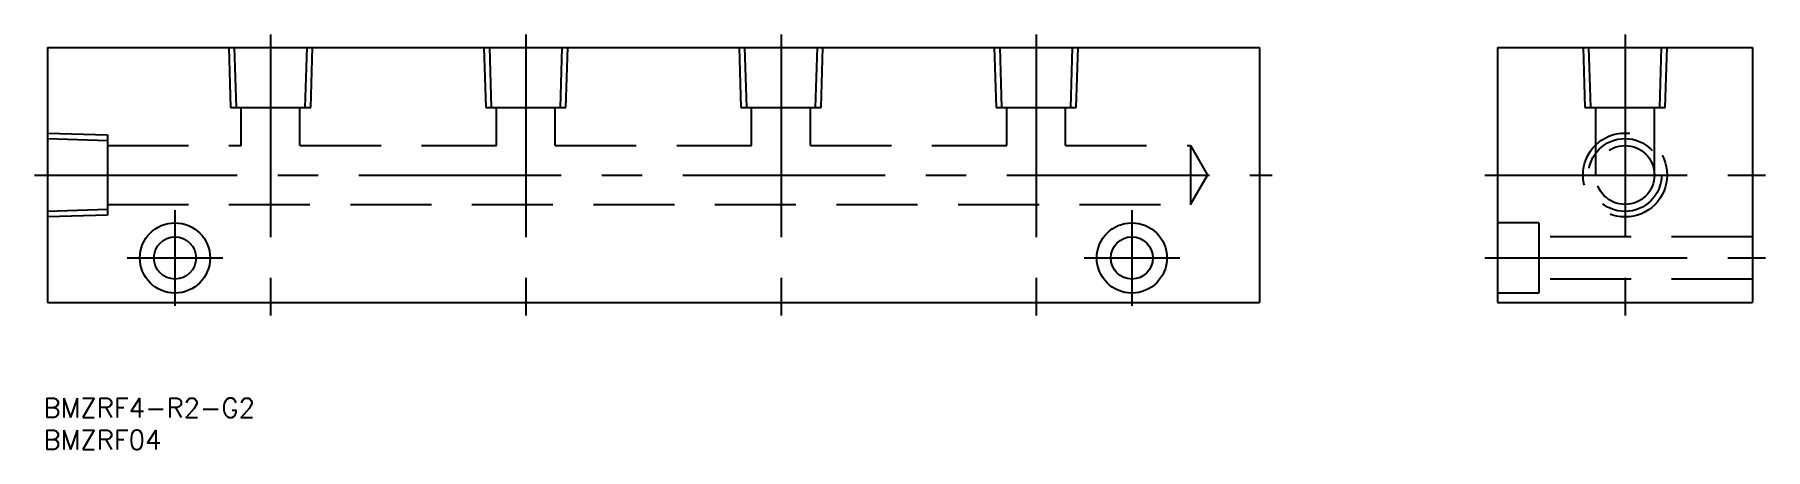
# Model space of a CAD drawing. Extents: x -2 to 269, y -23 to 42.
import ezdxf

# ---------------------------------------------------------------- set-up
doc = ezdxf.new("R2010")
doc.units = 0
doc.linetypes.add('CENTER', pattern=[50.8, 31.75, -6.35, 6.35, -6.35])
doc.linetypes.add('DASHED', pattern=[19.05, 12.7, -6.35])
doc.layers.get('0').update_dxf_attribs({"linetype": 'CONTINUOUS'})
doc.layers.add('CENTER', color=1, linetype='CONTINUOUS')
doc.styles.get("Standard").update_dxf_attribs({"font": 'txt.shx', "height": 3, "bigfont": 'bigfont.shx'})

# ---------------------------------------------------------------- blocks, each defined once
blk = doc.blocks.new('*U2')
at = {"color": 7, "linetype": 'CONTINUOUS'}
blk.add_text('BMZRF4-R2-G2', height=3, dxfattribs=at).set_placement((-0.625, -18))
blk = doc.blocks.new('*U3')
at = {"color": 7, "linetype": 'CONTINUOUS'}
blk.add_text('BMZRF04', height=3, dxfattribs=at).set_placement((-0.625, -23))

msp = doc.modelspace()

# ---------------------------------------------------------------- linework, layer by layer
at = {"color": 7, "linetype": 'CONTINUOUS'}
for p, q in [((0, 40), (190, 40)), ((0, 40), (0, 0)), ((190, 40), (190, 0)), ((227.31, 40), (227.31, 0)), ((227.31, 40), (267.31, 40)), ((267.31, 40), (267.31, 0)), ((0, 0), (190, 0)), ((227.31, 0), (267.31, 0))]:
    msp.add_line(p, q, dxfattribs=at)
at = {"color": 3, "linetype": 'DASHED'}
for p, q in [((28.42, 40), (28.72, 30.6)), ((29.28, 40), (29.57, 30.6)), ((40.43, 30.6), (40.72, 40)), ((41.28, 30.6), (41.58, 40)), ((68.42, 40), (68.72, 30.6)), ((69.28, 40), (69.57, 30.6)), ((80.43, 30.6), (80.72, 40)), ((81.28, 30.6), (81.58, 40)), ((108.42, 40), (108.72, 30.6)), ((109.28, 40), (109.57, 30.6)), ((120.43, 30.6), (120.72, 40)), ((121.28, 30.6), (121.58, 40)), ((148.42, 40), (148.72, 30.6)), ((149.28, 40), (149.57, 30.6)), ((160.43, 30.6), (160.72, 40)), ((161.28, 30.6), (161.58, 40)), ((240.73, 40), (241.02, 30.6)), ((241.58, 40), (241.88, 30.6)), ((252.74, 30.6), (253.03, 40)), ((253.59, 30.6), (253.89, 40)), ((28.72, 30.6), (41.28, 30.6)), ((30.4, 24.6), (30.4, 30.6)), ((39.6, 24.6), (39.6, 30.6)), ((68.72, 30.6), (81.28, 30.6)), ((70.4, 24.6), (70.4, 30.6)), ((79.6, 24.6), (79.6, 30.6)), ((108.72, 30.6), (121.28, 30.6)), ((110.4, 24.6), (110.4, 30.6)), ((119.6, 24.6), (119.6, 30.6)), ((148.72, 30.6), (161.28, 30.6)), ((150.4, 24.6), (150.4, 30.6)), ((159.6, 24.6), (159.6, 30.6)), ((241.02, 30.6), (253.59, 30.6)), ((242.71, 20), (242.71, 30.6)), ((251.91, 20), (251.91, 30.6)), ((0, 26.58), (9.4, 26.28)), ((0, 25.72), (9.4, 25.43)), ((9.4, 26.28), (9.4, 13.72)), ((9.4, 24.6), (30.4, 24.6)), ((39.6, 24.6), (70.4, 24.6)), ((79.6, 24.6), (110.4, 24.6)), ((119.6, 24.6), (150.4, 24.6)), ((159.6, 24.6), (179.18, 24.6)), ((179.18, 24.6), (179.18, 15.4)), ((179.18, 24.6), (181.84, 20)), ((179.18, 15.4), (181.84, 20)), ((9.4, 14.57), (0, 14.28)), ((9.4, 13.72), (0, 13.42)), ((9.4, 15.4), (179.18, 15.4)), ((233.81, 12.5), (227.31, 12.5)), ((233.81, 12.5), (233.81, 1.5)), ((267.31, 10.3), (233.81, 10.3)), ((267.31, 3.7), (233.81, 3.7)), ((233.81, 1.5), (227.31, 1.5))]:
    msp.add_line(p, q, dxfattribs=at)
for radius in [6.58, 5.72, 4.6]:
    msp.add_circle((247.31, 20), radius, dxfattribs=at)
at = {"color": 7, "linetype": 'CONTINUOUS'}
for centre, radius in [((20, 7), 5.5), ((170, 7), 5.5), ((20, 7), 3.3), ((170, 7), 3.3)]:
    msp.add_circle(centre, radius, dxfattribs=at)
at = {"layer": 'CENTER', "color": 1, "linetype": 'CENTER'}
for p, q in [((35, 42), (35, -2)), ((75, 42), (75, -2)), ((115, 42), (115, -2)), ((155, 42), (155, -2)), ((247.31, 42), (247.31, -2)), ((-2, 20), (192, 20)), ((225.31, 20), (269.31, 20)), ((20, 14.5), (20, -0.5)), ((170, 14.5), (170, -0.5)), ((12.5, 7), (27.5, 7)), ((162.5, 7), (177.5, 7)), ((225.31, 7), (269.31, 7))]:
    msp.add_line(p, q, dxfattribs=at)

# ---------------------------------------------------------------- block references
at = {"color": 7, "linetype": 'CONTINUOUS'}
for name in ['*U2', '*U3']:
    msp.add_blockref(name, (0, 0), dxfattribs=at)

doc.saveas('drawing.dxf')
